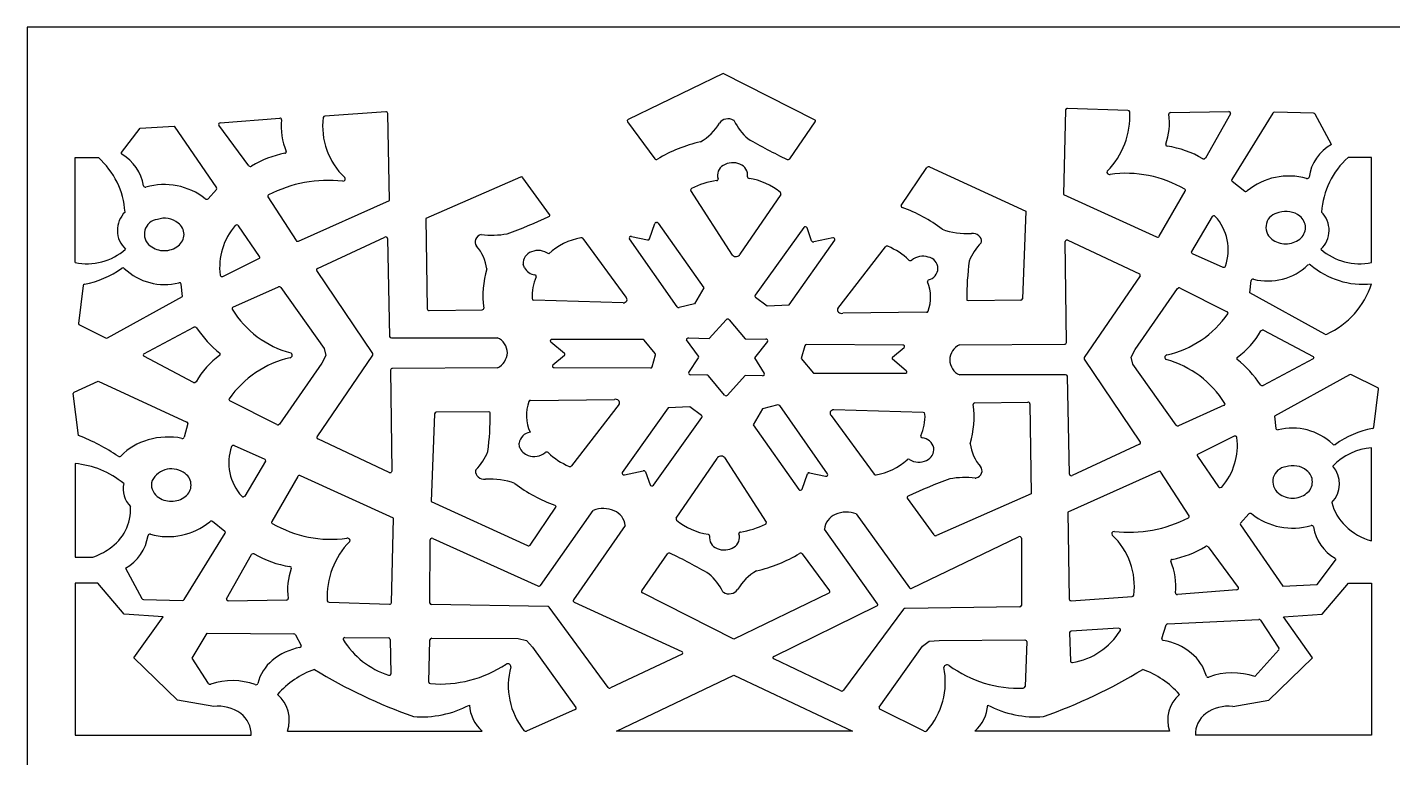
# Model space of a CAD drawing. Extents: x 0 to 1000, y 0 to 1000.
# Drawn here: x 0 to 289.7, y 845 to 1000 of the extents above; entities that cross this region are included whole.
import ezdxf

# ---------------------------------------------------------------- set-up
doc = ezdxf.new("R2010")
doc.units = 0
doc.layers.add('WHITE', color=7, linetype='CONTINUOUS')

msp = doc.modelspace()

# ---------------------------------------------------------------- linework, layer by layer
at = {"layer": 'WHITE', "linetype": 'Continuous'}
for p, q in [((1000, 1000), (0, 1000)), ((0, 1000), (0, 0)), ((147.6773, 990.1848), (127.4883, 980.405)), ((167.0656, 980.3923), (147.6773, 990.1848)), ((220.3389, 982.4632), (219.8746, 964.519)), ((220.4609, 982.687), (220.3389, 982.4632)), ((233.557, 982.3498), (220.7419, 982.7725)), ((40.9295, 979.7399), (53.5527, 980.7049)), ((76.0648, 982.042), (63.1329, 981.1694)), ((76.822, 963.2541), (76.484, 981.7316)), ((127.3105, 980.2103), (127.3539, 979.9701)), ((127.3539, 979.9701), (133.1455, 972.1027)), ((161.7737, 972.0872), (167.1996, 979.9683)), ((242.5901, 981.9113), (254.9495, 982.1006)), ((255.3089, 981.6526), (250.0211, 972.2452)), ((264.2929, 981.7987), (255.5967, 967.6864)), ((272.9189, 981.75), (264.6519, 981.9726)), ((276.7309, 975.1262), (273.2607, 981.5614)), ((19.9798, 973.4638), (23.9162, 978.6248)), ((23.9162, 978.6248), (31.1472, 978.9865)), ((31.1472, 978.9865), (40.1703, 965.9303)), ((47.0144, 970.6182), (40.634, 979.2619)), ((10.1211, 950.067), (10.1211, 972.3572)), ((10.1211, 972.3572), (15.079, 972.3572)), ((250.0211, 972.2452), (249.769, 972.0715)), ((285.2334, 972.3572), (280.2757, 972.3572)), ((285.2334, 950.067), (285.2334, 972.3572)), ((104.6583, 968.1999), (84.5763, 959.3882)), ((110.8222, 960.3058), (105.1749, 968.0827)), ((185.4494, 962.2028), (190.8994, 970.2312)), ((191.4278, 970.3536), (211.8967, 960.9696)), ((40.1436, 965.5861), (38.3564, 963.6253)), ((149.6464, 951.6417), (140.8012, 965.3517)), ((240.1833, 955.6604), (245.7238, 965.2397)), ((255.6751, 967.3158), (258.3242, 965.2495)), ((51.066, 964.0123), (57.0251, 954.7404)), ((57.5545, 954.6103), (76.822, 963.2541)), ((159.8812, 964.5389), (151.2138, 951.8733)), ((219.8746, 964.519), (239.6445, 955.5192)), ((84.5763, 959.3882), (84.8562, 940.2246)), ((211.8967, 960.9696), (211.2029, 942.3653)), ((251.4191, 959.8302), (247.0385, 952.4415)), ((251.7357, 960.0076), (251.4191, 959.8302)), ((49.2935, 951.3345), (44.7945, 957.8851)), ((132.0567, 955.1186), (133.1754, 958.3727)), ((133.390022, 958.575706), (133.5, 958.6008)), ((133.8837, 958.4452), (143.585, 944.7297)), ((164.7449, 957.5124), (154.449, 943.123)), ((166.4203, 954.6993), (165.4514, 957.4406)), ((57.2562, 954.5847), (57.5545, 954.6103)), ((61.561, 948.8033), (75.8619, 955.4753)), ((76.4413, 955.2061), (76.8786, 934.3931)), ((117.8832, 955.1936), (126.9849, 942.7329)), ((137.8848, 940.6451), (127.7686, 955.1191)), ((128.1981, 955.5827), (131.5907, 954.8972)), ((161.6319, 941.1355), (171.3308, 954.852)), ((170.8994, 955.3165), (166.8883, 954.4805)), ((171.3039, 955.2011), (171.222289, 955.266283)), ((171.9949, 940.3058), (182.1158, 953.4144)), ((220.4902, 933.08), (220.2193, 954.533)), ((220.7998, 954.8102), (235.9726, 947.6771)), ((41.511, 947.1388), (49.1559, 950.9093)), ((247.2009, 952.0265), (253.6898, 949.12)), ((73.2993, 930.7544), (61.4138, 948.3761)), ((105.493153, 948.922722), (105.2251, 949.7049)), ((271.7517, 949.5688), (272.0196, 949.6878)), ((11.8382, 945.1901), (10.8592, 937.1311)), ((32.9308, 942.8758), (32.6432, 945.5041)), ((43.6382, 940.5734), (53.2976, 944.8936)), ((53.8194, 944.7743), (62.9641, 931.825)), ((143.585, 944.7297), (141.5648, 941.3275)), ((236.1179, 947.2495), (224.2926, 929.8979)), ((235.0859, 931.6326), (244.0751, 944.5411)), ((244.0751, 944.5411), (244.3156, 944.6913)), ((244.6152, 944.654), (254.613, 939.614)), ((259.4038, 943.6344), (259.6914, 946.2627)), ((17.0245, 934.1152), (32.9308, 942.8758)), ((126.4469, 941.5089), (107.4811, 942.1103)), ((154.5214, 942.7308), (157.0128, 940.8625)), ((199.7471, 941.9543), (199.4711, 942.045)), ((210.8203, 942.0588), (199.7471, 941.9543)), ((275.3101, 934.8738), (259.4038, 943.6344)), ((85.2501, 939.9121), (96.4917, 940.073)), ((141.5648, 941.3275), (138.3373, 940.5)), ((157.0128, 940.8625), (161.6319, 941.1355)), ((190.7934, 939.5183), (173.0243, 939.3136)), ((11.0456, 936.8286), (16.6087, 934.1062)), ((24.7572, 930.7248), (35.3699, 936.3318)), ((144.6988, 933.9593), (148.2843, 937.9432)), ((148.9163, 937.9345), (152.3329, 933.8526)), ((77.2669, 934.0822), (99.734753, 934.129899)), ((111.0714, 933.2292), (113.9639, 930.8112)), ((130.5432, 933.7675), (111.3485, 933.7662)), ((133.2536, 930.751), (130.8639, 933.6286)), ((142.4457, 930.1781), (139.866803, 933.704704)), ((140.2976, 934.0638), (144.6988, 933.9593)), ((152.3329, 933.8526), (156.7357, 933.8344)), ((157.0594, 933.3469), (154.3067, 929.8592)), ((261.7615, 935.5731), (262.0053, 935.7458)), ((262.3247, 935.7078), (272.8339, 930.1522)), ((35.2665, 924.6383), (24.7572, 930.1937)), ((61.4734, 913.0965), (73.2986, 930.448)), ((63.3779, 930.3192), (62.5053, 928.7134)), ((62.9641, 931.825), (63.3779, 930.3192)), ((113.9658, 930.371), (111.5423, 928.3152)), ((132.6116, 927.9424), (133.3111, 930.5048)), ((164.9794, 932.4036), (164.2436, 929.708)), ((185.7716, 932.5664), (165.3595, 932.6511)), ((183.6252, 929.975), (186.0488, 932.0309)), ((197.8296, 932.6279), (220.1058, 932.7606)), ((234.2131, 930.0268), (235.0859, 931.6326)), ((272.8339, 930.1522), (273.0108, 929.8868)), ((62.5053, 928.7134), (53.5162, 915.8049)), ((77.1009, 927.266), (77.372, 905.813)), ((99.7615, 927.7181), (77.4854, 927.5854)), ((111.8194, 927.7797), (132.2315, 927.6951)), ((140.3684, 926.7389), (142.4532, 929.8648)), ((154.3067, 929.8592), (156.3584, 926.5156)), ((164.2436, 929.708), (166.8425, 926.5786)), ((186.5196, 927.1168), (183.6272, 929.5348)), ((224.2918, 929.5916), (236.1772, 911.97)), ((234.627, 928.5212), (234.2131, 930.0268)), ((243.7719, 915.5719), (234.627, 928.5212)), ((272.8339, 929.6214), (262.2211, 924.0142)), ((9.9294, 922.56), (15.0347, 924.9351)), ((15.0347, 924.9351), (33.8837, 916.2305)), ((35.8297, 924.7729), (35.5859, 924.6002)), ((144.2067, 926.1881), (140.6972, 926.2716)), ((147.9493, 921.9479), (144.5152, 926.0504)), ((152.3017, 926.0731), (148.5813, 921.9391)), ((156.0102, 926.0577), (152.3017, 926.0731)), ((166.8425, 926.5786), (186.2425, 926.5798)), ((220.3242, 926.2637), (197.8558, 926.2163)), ((221.1497, 905.1399), (220.7126, 925.9529)), ((280.5665, 926.2308), (264.6604, 917.4702)), ((286.5455, 923.5173), (280.9823, 926.2399)), ((10.8821, 913.3692), (9.7358, 922.2521)), ((285.7528, 915.1558), (286.7318, 923.2149)), ((52.9758, 915.6921), (42.978, 920.732)), ((106.7976, 920.8277), (124.5668, 921.0325)), ((125.5962, 920.0402), (115.4753, 906.9316)), ((135.9591, 919.2106), (126.2604, 905.494)), ((140.5782, 919.4836), (135.9591, 919.2106)), ((143.0698, 917.6154), (140.5782, 919.4836)), ((156.0262, 919.0186), (154.0063, 915.6164)), ((159.2537, 919.846), (156.0262, 919.0186)), ((169.8224, 905.227), (159.7062, 919.7009)), ((190.1101, 918.2357), (171.1441, 918.8372)), ((201.0996, 920.273), (212.3409, 920.4341)), ((212.7351, 920.1216), (213.0148, 900.9578)), ((253.9528, 919.7726), (244.2934, 915.4524)), ((34.0711, 915.887), (33.2906, 913.0024)), ((53.5162, 915.8049), (53.2754, 915.6547)), ((86.3881, 917.9807), (85.6945, 899.3764)), ((97.8439, 918.3917), (86.7707, 918.2872)), ((98.1202, 918.3009), (97.8439, 918.3917)), ((132.8464, 902.8336), (143.1423, 917.223)), ((154.0063, 915.6164), (163.7073, 901.9007)), ((170.6061, 917.6132), (179.7079, 905.1524)), ((264.6604, 917.4702), (264.9478, 914.8419)), ((76.7913, 905.5358), (61.6185, 912.6689)), ((256.08, 913.2072), (248.4354, 909.4367)), ((265.1151, 914.6089), (265.4416, 914.5663)), ((43.3431, 911.0378), (43.567, 911.241)), ((43.9012, 911.226), (50.3902, 908.3195)), ((104.443033, 910.904791), (104.3529, 911.7137)), ((236.03, 911.5428), (221.7294, 904.8708)), ((285.2334, 890.9849), (285.2334, 910.7683)), ((10.1211, 907.4162), (10.1211, 887.5365)), ((50.5525, 907.9045), (46.1719, 900.5158)), ((137.7101, 895.8072), (146.3775, 908.4727)), ((147.9448, 908.7043), (156.7898, 894.9943)), ((248.2978, 909.0115), (252.7965, 902.4611)), ((57.4077, 904.6857), (51.8674, 895.1063)), ((77.7166, 895.827), (57.9466, 904.8268)), ((77.372, 905.813), (77.1801, 905.5369)), ((126.6916, 905.0295), (130.7028, 905.8655)), ((131.1707, 905.6468), (132.1398, 902.9054)), ((164.4156, 901.9735), (165.5345, 905.2275)), ((166.0005, 905.4488), (169.393, 904.7633)), ((240.0365, 905.7358), (220.7692, 897.092)), ((246.5251, 896.3337), (240.566, 905.6056)), ((253.1166, 902.2997), (253.4533, 902.4362)), ((46.1719, 900.5158), (45.8553, 900.3385)), ((85.6945, 899.3764), (106.1633, 889.9924)), ((112.1696, 898.3982), (111.9574, 898.5866)), ((192.4164, 892.2633), (186.7688, 900.0402)), ((213.0148, 900.9578), (192.9328, 892.1461)), ((77.2521, 877.8828), (77.7166, 895.827)), ((106.6916, 890.1149), (112.1416, 898.1433)), ((108.8842, 881.5557), (120.068, 897.4649)), ((175.9167, 896.7326), (187.1954, 881.0493)), ((220.7692, 897.092), (221.1072, 878.6144)), ((259.2346, 896.7208), (257.4474, 894.7599)), ((33.2981, 878.5474), (41.9945, 892.6596)), ((41.9159, 893.0302), (39.2668, 895.0965)), ((126.8826, 894.2776), (115.8853, 878.4617)), ((180.4129, 877.6465), (169.1284, 893.5082)), ((257.4207, 894.4158), (266.4438, 881.3595)), ((85.41531, 877.81369), (85.4881, 891.2588)), ((86.0633, 891.5338), (108.3605, 881.4366)), ((187.7266, 880.9372), (210.3483, 891.8553)), ((210.9327, 891.5834), (210.9523, 877.2894)), ((250.5766, 889.7278), (256.9573, 881.0843)), ((10.1211, 887.5365), (13.8838, 887.5365)), ((42.2821, 878.6935), (47.5699, 888.1008)), ((130.3915, 880.3777), (135.8173, 888.2588)), ((164.4455, 888.2433), (170.2371, 880.3759)), ((273.6748, 881.7214), (277.6112, 886.8822)), ((20.8601, 885.22), (24.3305, 878.7846)), ((14.9672, 882.0645), (10.1211, 882.0645)), ((10.1211, 882.0645), (10.1211, 849.7674)), ((20.5601, 875.4556), (14.9672, 882.0645)), ((256.9573, 881.0843), (256.9711, 880.7785)), ((266.4438, 881.3595), (273.6748, 881.7214)), ((274.7944, 875.4556), (280.3875, 882.0645)), ((280.3875, 882.0645), (285.2334, 882.0645)), ((285.2334, 882.0645), (285.2334, 849.7674)), ((24.6721, 878.596), (32.9394, 878.3735)), ((42.6415, 878.2455), (42.3101, 878.3883)), ((55.0011, 878.4347), (42.6415, 878.2455)), ((64.0341, 877.9962), (76.8492, 877.5735)), ((115.8489, 878.2212), (116.032, 878.0302)), ((116.032, 878.0302), (138.9247, 867.4953)), ((149.9137, 870.1612), (130.5254, 879.9538)), ((170.1027, 879.941), (149.9137, 870.1612)), ((221.5264, 878.3041), (234.4584, 879.1766)), ((256.6616, 880.6061), (244.0383, 879.641)), ((28.8025, 874.8549), (20.5601, 875.4556)), ((110.4308, 877.0866), (85.795, 877.4944)), ((123.2489, 859.8966), (110.7552, 876.9329)), ((158.4176, 866.5007), (180.2775, 877.2165)), ((185.927, 876.5053), (173.1766, 859.2911)), ((210.5712, 876.973), (186.2524, 876.6578)), ((266.5521, 874.8549), (274.7944, 875.4556)), ((22.6208, 866.2033), (28.8025, 874.8549)), ((231.5676, 872.445), (221.5392, 871.8478)), ((231.9139, 872.3099), (231.5676, 872.445)), ((240.7687, 870.2727), (241.6362, 873.1788)), ((241.9902, 873.4195), (261.3086, 874.3273)), ((261.6724, 874.1605), (265.57, 868.2044)), ((272.7339, 866.2033), (266.5521, 874.8549)), ((34.9586, 866.107), (38.1902, 871.4006)), ((38.1902, 871.4006), (56.5518, 871.2518)), ((56.9035, 871.0609), (58.0899, 868.8169)), ((67.3983, 870.4986), (76.5964, 870.404)), ((76.9789, 870.0943), (77.156, 862.8041)), ((85.1841, 861.0252), (85.4311, 870.0147)), ((85.8185, 870.3239), (104.1275, 870.3148)), ((104.1275, 870.3148), (105.9317, 869.8545)), ((105.9317, 869.8545), (107.1986, 868.4346)), ((189.9589, 868.6627), (191.3494, 869.7083)), ((191.3494, 869.7083), (193.4891, 869.8942)), ((193.4891, 869.8942), (211.6768, 869.9929)), ((211.6768, 869.9929), (211.9565, 869.8978)), ((212.0668, 869.6674), (211.7194, 860.0788)), ((221.1803, 871.5256), (221.3416, 865.4845)), ((107.1986, 868.4346), (116.3976, 855.6248)), ((138.9285, 866.9462), (123.7754, 859.7852)), ((180.7947, 855.7227), (189.9589, 868.6627)), ((265.5407, 867.8684), (260.4495, 862.1973)), ((31.8933, 857.1914), (22.6208, 866.2033)), ((38.4649, 860.7435), (34.9586, 866.107)), ((158.4219, 865.9565), (158.2296, 866.2278)), ((172.6499, 859.1816), (158.4219, 865.9565)), ((263.4612, 857.1914), (272.7339, 866.2033)), ((124.9941, 850.6249), (149.9393, 862.503)), ((149.9393, 862.503), (175.0745, 850.6249)), ((39.5469, 855.8695), (31.8933, 857.1914)), ((116.247, 855.1865), (105.902, 850.6378)), ((190.3413, 850.6249), (180.9289, 855.2941)), ((255.8076, 855.8695), (263.4612, 857.1914)), ((10.1211, 849.7674), (47.4949, 849.7674)), ((55.2216, 850.6249), (96.5472, 850.6249)), ((175.0745, 850.6249), (124.9941, 850.6249)), ((242.382, 850.6249), (201.0564, 850.6249)), ((285.2334, 849.7674), (247.8596, 849.7674))]:
    msp.add_line(p, q, dxfattribs=at)
for centre, radius, start, end in [((220.722472, 982.331841), 0.441087, 87.475546, 126.371366), ((233.574243, 981.991287), 0.358927, 9.641264, 92.753496), ((40.845006, 979.424761), 0.266547, 147.621349, 217.662014), ((40.947034, 979.344219), 0.396069, 92.537267, 145.685012), ((53.595595, 980.278024), 0.429025, 51.460716, 95.738204), ((53.690759, 980.386502), 0.284967, 354.683988, 52.837723), ((67.175422, 978.834564), 13.288777, 173.407979, 202.860141), ((77.804337, 979.055356), 15.136199, 173.03926, 226.313596), ((63.13123, 980.808652), 0.360752, 89.734748, 167.016841), ((76.10234, 981.609326), 0.4343, 54.116511, 94.958727), ((76.189028, 981.718291), 0.295273, 2.583377, 55.351944), ((127.623615, 980.102897), 0.331023, 114.12807, 161.067287), ((137.369449, 985.345418), 11.078753, 299.547619, 329.20047), ((148.586418, 978.513369), 2.058274, 100.217808, 145.718878), ((148.684862, 978.209829), 2.374853, 59.463342, 101.256172), ((149.720841, 979.967421), 0.334662, 27.085682, 59.339942), ((160.925576, 985.555909), 12.186428, 206.492388, 228.836833), ((166.961731, 980.126299), 0.285561, 326.406785, 68.670219), ((217.324143, 981.154686), 16.628153, 315.379779, 3.091314), ((229.360807, 979.626146), 12.996335, 340.027501, 8.560567), ((242.498733, 981.589861), 0.287861, 132.380489, 185.811596), ((242.589686, 981.483661), 0.42764, 89.944539, 131.791089), ((254.973215, 981.699871), 0.40143, 39.961763, 93.386733), ((255.077189, 981.78517), 0.266954, 330.224562, 40.262495), ((264.627359, 981.565752), 0.407587, 86.548097, 145.143101), ((272.923374, 981.354086), 0.395939, 31.574088, 90.647431), ((54.681553, 973.570346), 0.268847, 325.456122, 22.239658), ((150.145588, 944.540579), 32.013316, 103.204448, 120.895056), ((200.202726, 1055.662248), 92.317759, 239.180001, 245.038716), ((241.826609, 975.097437), 0.266603, 160.370245, 217.782033), ((241.918998, 975.167049), 0.382274, 217.544521, 262.907864), ((238.429786, 952.939799), 22.117374, 60.132347, 81.046961), ((281.26254, 966.923928), 9.370861, 118.920033, 172.140746), ((3.839288, 959.698805), 16.928263, 3.687705, 48.397309), ((20.202519, 973.293961), 0.280087, 142.671886, 242.686928), ((15.406974, 964.93141), 9.360187, 8.714619, 60.092319), ((47.325664, 970.863632), 0.396386, 218.255783, 262.321363), ((58.728305, 952.200634), 21.452681, 100.946243, 121.31165), ((54.589243, 973.644384), 0.38696, 279.738744, 324.176561), ((133.456338, 972.347228), 0.395493, 218.191175, 262.088303), ((133.476588, 972.411006), 0.461589, 260.688235, 300.059881), ((148.902531, 968.604267), 2.435434, 121.415064, 197.670975), ((149.659519, 967.452038), 3.813601, 65.734122, 122.097811), ((150.336994, 968.574631), 2.516623, 353.613605, 69.294082), ((161.436571, 972.390763), 0.464878, 245.542139, 282.779313), ((161.45603, 972.32593), 0.397374, 282.110737, 323.074995), ((249.669585, 972.521697), 0.461043, 240.734445, 282.452535), ((291.515412, 959.698805), 16.928263, 131.602691, 176.312971), ((47.345242, 970.927511), 0.462436, 260.974789, 300.435863), ((67.076762, 967.814943), 0.401796, 330.567315, 47.230917), ((104.839381, 967.800928), 0.438142, 40.02379, 114.411784), ((146.32775, 967.773403), 0.270254, 322.584592, 19.809381), ((153.166256, 968.27137), 0.329084, 175.934708, 266.226896), ((151.054668, 954.466713), 13.63738, 49.978096, 81.184669), ((191.217453, 969.995125), 0.396092, 102.384919, 143.415374), ((191.238041, 969.929959), 0.464198, 65.871281, 103.141852), ((229.4945, 969.253541), 0.401417, 146.516719, 222.995244), ((229.657703, 969.400584), 0.62107, 222.649721, 279.648871), ((233.086675, 944.161267), 24.850464, 59.755584, 97.688964), ((267.725797, 954.555302), 13.891668, 74.353496, 129.569035), ((271.593286, 968.378179), 0.462072, 254.833966, 297.549383), ((271.658473, 968.258197), 0.325553, 297.144042, 350.64886), ((24.969774, 966.39939), 0.314638, 189.104981, 244.79855), ((25.044407, 966.521389), 0.45707, 242.844911, 286.079251), ((29.069831, 952.690512), 13.947695, 51.429501, 106.232293), ((39.950778, 965.774193), 0.269369, 315.711335, 35.417428), ((63.833397, 940.144921), 27.370602, 83.520724, 117.495655), ((66.924969, 967.933806), 0.593113, 269.713198, 327.771461), ((141.044167, 965.501643), 0.28551, 111.873074, 211.680118), ((148.767862, 950.35841), 17.283581, 98.273768, 116.938553), ((146.232049, 967.854993), 0.395894, 277.058839, 321.621321), ((159.656909, 964.694674), 0.273078, 325.219353, 52.115237), ((245.476953, 965.37682), 0.282374, 330.948458, 63.352075), ((255.831012, 967.542376), 0.275037, 148.422259, 235.467234), ((258.58758, 965.601087), 0.439297, 233.162442, 272.155153), ((258.595732, 965.600724), 0.438703, 271.092988, 309.825497), ((38.041679, 963.934884), 0.437382, 230.911383, 273.673195), ((38.051485, 963.926868), 0.428855, 272.434311, 315.316251), ((51.308044, 964.161938), 0.284565, 112.990388, 211.725452), ((185.666281, 962.050044), 0.265277, 144.841875, 202.670133), ((185.730638, 962.082338), 0.337145, 203.518919, 253.307877), ((24.575557, 956.907888), 5.460884, 134.728055, 226.91468), ((27.983729, 956.107437), 3.144365, 96.73646, 232.559735), ((29.111462, 954.763464), 4.710681, 51.847764, 108.523796), ((69.031257, 1047.352933), 96.891527, 289.787499, 295.460871), ((110.550577, 960.175633), 0.332182, 293.757181, 340.600846), ((110.61287, 960.145639), 0.263573, 342.253354, 37.419941), ((175.668049, 933.276343), 30.176161, 52.310768, 70.715901), ((251.773808, 959.583989), 0.425322, 43.210793, 95.140535), ((244.365345, 952.789375), 10.477761, 340.594958, 42.553075), ((265.975057, 957.557079), 3.144094, 96.763193, 232.563341), ((267.103131, 956.213373), 4.710572, 51.846822, 108.546891), ((268.101769, 957.420992), 3.144267, 1.239353, 52.562326), ((270.779201, 956.907836), 5.460738, 313.084479, 45.271287), ((30.110294, 955.971356), 3.144043, 1.240103, 52.5635), ((54.146815, 949.101083), 13.333262, 138.649979, 187.446445), ((44.453837, 957.61351), 0.433279, 87.279724, 136.856075), ((44.471315, 957.641758), 0.404554, 36.977907, 89.563116), ((98.556356, 974.153506), 18.267233, 262.977751, 280.330676), ((133.496876, 958.247784), 0.344893, 108.048339, 158.76531), ((133.555115, 958.185819), 0.418625, 38.287118, 97.565299), ((165.078699, 957.236365), 0.433147, 83.584181, 140.410967), ((165.107565, 957.293221), 0.374089, 23.201565, 87.00671), ((199.302314, 971.321226), 15.084525, 249.894861, 273.981125), ((200.517096, 954.074042), 2.205427, 49.93951, 94.355639), ((268.101993, 957.557133), 3.144046, 307.433898, 358.758276), ((28.982035, 957.314435), 4.709979, 231.843606, 270.786654), ((29.111313, 957.315022), 4.710565, 269.214073, 308.153913), ((30.110046, 956.107517), 3.144292, 307.436125, 358.758668), ((57.337223, 954.954316), 0.378393, 214.425143, 257.635854), ((76.054079, 955.055268), 0.461908, 65.503912, 114.585683), ((76.129065, 955.185172), 0.312936, 3.834598, 68.136673), ((96.376135, 954.474612), 1.380308, 157.860424, 220.815913), ((96.783427, 954.230435), 1.851017, 104.399913, 155.61015), ((88.412147, 947.546786), 9.175264, 7.37532, 41.050485), ((119.825948, 942.216069), 13.334721, 100.215597, 133.454004), ((117.552969, 954.921525), 0.427875, 39.484792, 102.412144), ((127.992371, 955.276173), 0.273396, 135.851227, 215.066466), ((128.10382, 955.155394), 0.437584, 77.55771, 134.667957), ((131.691125, 955.286942), 0.402473, 255.550895, 335.274572), ((166.78578, 954.871129), 0.403858, 205.180314, 284.705499), ((170.994838, 954.86698), 0.459539, 60.33328, 101.986556), ((171.112904, 955.010796), 0.26962, 323.916462, 44.89601), ((182.445612, 953.123745), 0.439609, 66.016723, 138.611042), ((176.770952, 939.72082), 14.994269, 46.490128, 67.022332), ((210.729166, 946.131551), 11.659975, 135.655736, 158.669797), ((201.019099, 954.622374), 1.463001, 352.811381, 51.165865), ((202.184019, 954.48554), 0.290288, 315.340648, 350.834237), ((220.542524, 954.513336), 0.323822, 113.983317, 176.518575), ((220.606433, 954.388438), 0.463977, 65.369814, 114.924841), ((239.833435, 955.943642), 0.464594, 246.004348, 284.721718), ((239.858699, 955.868601), 0.385634, 283.924607, 327.323586), ((266.973736, 958.764611), 4.710355, 231.846417, 270.786587), ((267.10303, 958.765002), 4.710746, 269.213897, 308.151928), ((12.661425, 962.101616), 12.299806, 258.080703, 311.710425), ((49.054705, 951.176912), 0.286106, 290.713568, 33.421982), ((107.903971, 949.84215), 2.682385, 109.860078, 182.932936), ((108.405743, 948.866402), 3.773178, 53.413348, 111.993211), ((150.359684, 952.289412), 0.963485, 222.241651, 279.73495), ((150.417851, 952.19002), 0.856649, 277.02359, 338.301638), ((187.381825, 950.910725), 0.426726, 227.621349, 269.902699), ((187.391913, 950.926054), 0.442187, 268.598717, 309.570773), ((190.049887, 947.64152), 3.783119, 72.507822, 128.912211), ((190.662505, 948.718806), 2.58467, 2.507817, 78.291933), ((258.183264, 942.615946), 58.828987, 172.423265, 180.337906), ((247.292474, 952.301611), 0.289951, 151.154017, 251.58931), ((282.693169, 962.101683), 12.299852, 228.289803, 281.918803), ((7.917089, 966.179087), 21.137431, 281.48917, 304.946007), ((20.278662, 948.477641), 0.453118, 85.400246, 124.088823), ((20.290022, 948.511272), 0.418773, 45.565912, 86.580487), ((29.1125, 957.77589), 12.374601, 226.428554, 284.207733), ((61.655858, 948.531655), 0.287731, 109.249049, 212.726194), ((116.15097, 943.108381), 19.467197, 163.232031, 187.922942), ((108.180905, 950.57084), 3.152825, 211.516449, 261.287011), ((107.650604, 947.085013), 0.373127, 34.825862, 81.881012), ((190.575957, 948.959498), 2.671792, 284.745561, 357.262655), ((235.877035, 947.40614), 0.287319, 326.963211, 70.572676), ((253.876526, 949.54779), 0.466766, 246.419272, 288.444), ((253.913733, 949.451346), 0.363536, 287.690116, 336.811351), ((263.222277, 958.534858), 12.375025, 255.793351, 313.570362), ((272.058211, 949.243308), 0.446166, 55.612423, 94.964513), ((283.362906, 962.309479), 16.834518, 228.962701, 276.379342), ((12.175886, 945.124685), 0.343964, 98.120441, 169.036679), ((32.257872, 945.336877), 0.45594, 61.403868, 103.724311), ((32.334915, 945.459546), 0.311488, 8.223504, 63.046924), ((41.24714, 947.434549), 0.326966, 190.832385, 250.890536), ((41.310447, 947.556564), 0.463409, 248.432591, 295.6439), ((53.481402, 944.496734), 0.437362, 39.39304, 114.850398), ((117.401002, 942.866352), 10.302025, 156.103227, 182.514941), ((107.740407, 947.146517), 0.264285, 336.136981, 34.998846), ((191.322316, 946.080817), 0.302248, 102.674403, 198.862613), ((183.151435, 942.706926), 8.538408, 339.693937, 22.562964), ((244.411208, 944.237374), 0.463886, 63.912368, 101.894092), ((260.01026, 946.210321), 0.323133, 118.011613, 170.671375), ((260.077733, 946.089385), 0.4616, 76.537208, 118.355597), ((268.285831, 951.042122), 17.80628, 294.697912, 342.133663), ((107.462617, 942.46752), 0.357698, 188.556527, 272.961967), ((126.436547, 942.373747), 0.864909, 270.685844, 332.740492), ((126.64426, 942.223618), 0.612702, 336.326101, 56.222853), ((154.672398, 942.961457), 0.275687, 144.128657, 236.789422), ((199.645973, 942.277335), 0.290792, 181.642522, 233.032176), ((210.847841, 942.416469), 0.358727, 265.596894, 351.799384), ((43.730213, 940.297935), 0.290426, 108.470859, 207.796558), ((61.304858, 951.087196), 20.91204, 211.494167, 255.064879), ((85.147343, 940.235079), 0.291332, 182.061359, 233.364738), ((85.235337, 940.339776), 0.427931, 232.275306, 271.976985), ((96.491871, 940.501339), 0.428339, 269.977086, 311.554057), ((96.583645, 940.394566), 0.28757, 311.982074, 6.07503), ((138.220241, 940.913066), 0.429332, 218.619496, 285.822258), ((172.516464, 939.991279), 0.609059, 148.908553, 228.488778), ((172.768558, 940.247087), 0.967885, 227.350123, 285.321058), ((190.80875, 939.902846), 0.384852, 267.714183, 335.589918), ((237.032062, 951.501236), 21.572784, 282.788617, 325.223106), ((254.508792, 939.347708), 0.285956, 328.077034, 68.628102), ((11.161897, 937.108942), 0.303507, 175.81324, 247.469374), ((35.580969, 935.918215), 0.464331, 78.240663, 117.037007), ((35.606807, 935.993136), 0.385847, 35.609908, 79.72972), ((56.402453, 950.038805), 24.708916, 214.01106, 230.968581), ((148.593018, 937.638351), 0.433867, 88.668511, 135.361286), ((148.607027, 937.655791), 0.416328, 42.024372, 90.540413), ((16.807666, 934.523462), 0.462271, 244.506471, 297.973479), ((77.234762, 934.439995), 0.359236, 187.500894, 275.132719), ((98.273143, 930.848865), 3.591864, 1.287955, 65.988351), ((111.232422, 933.447593), 0.271337, 152.519686, 233.598606), ((111.332546, 933.369807), 0.396714, 87.695159, 149.223801), ((130.552635, 933.349608), 0.417999, 41.87036, 91.293314), ((140.275908, 933.651867), 0.412504, 86.985671, 172.640821), ((156.754815, 933.444326), 0.390542, 35.083916, 92.805453), ((156.853485, 933.517795), 0.267593, 320.309777, 34.354309), ((220.192079, 933.087316), 0.298211, 308.889092, 358.594135), ((246.15802, 944.432938), 17.943392, 306.22577, 330.411586), ((262.113773, 935.296222), 0.462479, 62.865595, 103.564878), ((275.527026, 935.281687), 0.461983, 241.994614, 295.49789), ((24.887494, 930.446308), 0.307464, 115.072767, 177.596895), ((24.8763, 930.464739), 0.296052, 181.071965, 246.278285), ((51.4297, 915.915973), 17.938929, 126.222037, 150.41418), ((40.660045, 930.630112), 0.295489, 304.945407, 356.893783), ((40.674654, 930.619856), 0.280505, 358.824302, 53.348566), ((55.654852, 930.460805), 0.592388, 282.5626, 349.022434), ((55.727961, 930.405454), 0.511675, 353.552934, 68.522896), ((73.08117, 930.601698), 0.266268, 324.744145, 34.99406), ((98.155153, 931.063837), 3.711376, 295.64648, 357.92721), ((113.79754, 930.590378), 0.276475, 307.487787, 53.006813), ((133.050997, 930.573867), 0.269117, 345.128963, 41.162622), ((142.233734, 930.016286), 0.266671, 325.38475, 37.357901), ((165.335399, 932.272492), 0.379374, 86.357721, 159.782158), ((185.795787, 932.188166), 0.379006, 29.240181, 93.658867), ((185.881857, 932.2488), 0.2745, 307.457282, 26.971798), ((199.435576, 929.282406), 3.710996, 115.642941, 177.930748), ((220.108913, 933.194261), 0.433672, 269.588727, 308.570913), ((241.936624, 929.884981), 0.592896, 102.598779, 169.010863), ((60.559347, 908.845249), 21.572597, 102.789843, 145.224328), ((77.397431, 927.259303), 0.296607, 128.695027, 178.706235), ((77.481873, 927.153221), 0.432194, 89.532454, 128.640133), ((111.709091, 928.097263), 0.274437, 127.427494, 206.96976), ((111.795439, 928.158349), 0.379406, 209.278195, 273.620853), ((132.255941, 928.073291), 0.37898, 266.302295, 339.79523), ((183.793416, 929.75566), 0.276418, 127.48525, 233.035381), ((199.317722, 929.496933), 3.591625, 181.284824, 245.981198), ((224.509822, 929.744182), 0.26611, 144.714595, 214.986113), ((241.863843, 929.941119), 0.51241, 173.62666, 248.458658), ((236.286091, 909.258761), 20.912192, 31.494051, 75.064845), ((256.917266, 929.726595), 0.281416, 178.919777, 233.253091), ((256.930126, 929.716126), 0.294648, 124.79193, 176.931249), ((241.189943, 910.307711), 24.707637, 34.011619, 50.970342), ((272.704074, 929.89959), 0.306993, 295.017609, 357.61222), ((35.477546, 925.049692), 0.462367, 242.841988, 283.55311), ((140.587207, 926.587498), 0.266081, 145.319078, 216.239894), ((140.687073, 926.662346), 0.390877, 216.435006, 271.484599), ((144.206363, 925.772916), 0.415184, 41.939028, 89.953463), ((156.022827, 926.470705), 0.413198, 268.248807, 320.37792), ((156.129634, 926.373748), 0.269177, 321.776545, 31.802059), ((186.258417, 926.976685), 0.397204, 267.703378, 329.200052), ((186.358807, 926.898286), 0.271298, 332.567979, 53.652605), ((220.35655, 925.906039), 0.359121, 7.497735, 95.168258), ((280.783426, 925.822921), 0.461976, 64.50166, 118.005836), ((10.039717, 922.27582), 0.304841, 111.215895, 184.462748), ((148.258678, 922.226243), 0.416161, 221.977278, 270.526185), ((148.272124, 922.244744), 0.434751, 268.731565, 315.329123), ((261.983859, 924.351932), 0.38487, 215.543375, 259.75394), ((262.009988, 924.42811), 0.46464, 258.254096, 297.023574), ((286.429725, 923.237387), 0.302911, 355.74266, 67.529412), ((43.082004, 920.998051), 0.285657, 147.982371, 248.648571), ((114.454532, 917.636775), 8.553021, 159.71445, 204.657606), ((106.782258, 920.443523), 0.384483, 87.713107, 155.641694), ((124.822499, 920.098863), 0.968019, 47.345925, 105.316272), ((125.074542, 920.354759), 0.609159, 328.910052, 48.472748), ((159.370759, 919.432934), 0.429332, 38.619496, 105.822258), ((171.154988, 917.971487), 0.865781, 90.720563, 152.705773), ((181.442077, 917.236755), 19.465275, 343.232984, 7.925008), ((201.007563, 919.951442), 0.287778, 132.000581, 186.159124), ((201.09902, 919.844652), 0.428348, 89.922382, 131.533495), ((212.355385, 920.006029), 0.428316, 52.251302, 91.938072), ((212.442599, 920.11004), 0.292729, 2.263144, 53.285686), ((253.861056, 920.048019), 0.290297, 288.42325, 27.820149), ((33.779802, 915.950948), 0.298235, 347.618309, 69.611959), ((53.179949, 916.108773), 0.463997, 243.897468, 281.871329), ((86.743444, 917.929176), 0.35906, 85.646576, 171.749703), ((39.410308, 917.728439), 58.826423, 352.425283, 0.339493), ((97.94509, 918.068828), 0.290725, 1.610721, 52.963651), ((142.918471, 917.384543), 0.276035, 324.181117, 56.754776), ((170.947618, 918.122738), 0.613403, 156.380976, 236.167978), ((180.192468, 917.479362), 10.29957, 336.100133, 2.517133), ((190.12864, 917.878782), 0.357399, 8.514742, 92.973574), ((244.109818, 915.848914), 0.436951, 219.34377, 294.843587), ((-4.256546, 874.286503), 41.91224, 55.801698, 68.82617), ((29.880421, 897.747429), 15.301049, 78.916822, 106.027533), ((32.911855, 913.218124), 0.46385, 258.805138, 296.35879), ((32.968326, 913.106347), 0.338623, 296.194346, 342.12327), ((61.713967, 912.939714), 0.287148, 146.906285, 250.581546), ((107.131717, 911.294566), 2.810248, 99.220877, 171.422628), ((189.851522, 913.199656), 0.265146, 156.212948, 214.914325), ((189.94093, 913.261853), 0.37406, 214.888069, 261.818805), ((189.638358, 910.122372), 2.780431, 12.836512, 84.854946), ((243.444684, 911.244765), 13.332787, 318.649053, 7.447372), ((256.280568, 912.788993), 0.463815, 68.454494, 115.621997), ((256.344751, 912.912222), 0.325947, 10.728712, 70.994209), ((265.255927, 914.88658), 0.31135, 188.250741, 243.1079), ((268.478677, 902.569742), 12.375025, 46.429638, 104.206649), ((289.672843, 894.170474), 21.133729, 101.488256, 124.948498), ((285.415418, 915.221019), 0.343628, 278.07717, 349.059146), ((29.066055, 900.126478), 12.790249, 105.463731, 136.054972), ((53.225526, 907.556672), 10.477623, 160.594963, 222.55411), ((43.714612, 910.79931), 0.465703, 66.380647, 108.479555), ((86.859774, 914.215139), 11.662145, 315.661419, 338.674421), ((107.127981, 911.856955), 2.848783, 199.526047, 252.914223), ((110.199022, 909.420153), 0.441986, 88.563815, 129.58148), ((110.209637, 909.436463), 0.425538, 47.55945, 89.93761), ((189.763491, 910.456295), 2.601336, 293.80124, 6.263414), ((209.178025, 912.798279), 9.174026, 187.370431, 221.049475), ((235.935285, 911.814396), 0.287638, 289.225398, 32.749845), ((277.301255, 911.83401), 0.418173, 225.48977, 266.537637), ((286.184795, 898.255154), 12.549262, 94.347927, 136.665285), ((277.312079, 911.869749), 0.454583, 265.447865, 304.048966), ((8.373601, 888.380302), 19.115941, 50.829913, 84.754938), ((19.547458, 909.327271), 0.449185, 236.662584, 275.690952), ((19.557466, 909.303626), 0.424732, 274.663728, 314.848156), ((50.29851, 908.044405), 0.289973, 331.15273, 71.566649), ((107.54095, 912.705558), 3.784061, 250.711822, 308.903887), ((120.824147, 920.631634), 15.001773, 226.495743, 247.017891), ((115.145498, 907.222211), 0.439573, 246.013253, 318.614512), ((147.173425, 908.156229), 0.856534, 97.043118, 158.316563), ((147.231158, 908.055971), 0.964166, 42.254512, 99.718455), ((177.728421, 918.225339), 13.435127, 280.297174, 311.821914), ((186.978768, 907.868536), 0.451448, 58.656068, 130.229565), ((189.179522, 911.525527), 3.816685, 238.996772, 295.344627), ((248.535994, 909.169282), 0.285713, 110.614739, 213.520811), ((268.563482, 902.251693), 4.712951, 51.846756, 108.53743), ((272.736655, 903.136894), 5.707939, 315.809546, 40.808243), ((30.617271, 901.581454), 4.71029, 51.845896, 151.486683), ((31.615831, 902.788853), 3.144206, 1.240085, 52.562321), ((57.732376, 904.477169), 0.385875, 103.927166, 147.288356), ((57.757616, 904.40223), 0.464731, 66.005259, 104.723814), ((76.98451, 905.956975), 0.463377, 245.357148, 294.967056), ((96.572846, 905.724063), 1.463871, 172.836873, 231.15083), ((95.406097, 905.860547), 0.289385, 135.188169, 170.842986), ((97.074011, 906.27201), 2.205472, 229.940261, 274.352782), ((98.289311, 889.026996), 15.082352, 69.893963, 93.984081), ((126.47787, 905.335062), 0.269359, 143.838686, 224.908521), ((126.590205, 905.440715), 0.423532, 224.302709, 283.851404), ((130.805374, 905.475076), 0.403673, 25.176166, 104.720349), ((165.899875, 905.059402), 0.402189, 75.51113, 155.294274), ((169.487247, 905.19125), 0.438206, 257.580065, 314.630404), ((169.598386, 905.069722), 0.273713, 315.946184, 35.072398), ((180.038079, 905.424387), 0.42778, 219.480174, 282.408386), ((228.57285, 812.966449), 96.921198, 109.789423, 115.46097), ((199.034531, 886.184744), 18.275034, 83.298082, 100.325858), ((201.222881, 904.796228), 0.464664, 263.130093, 289.083365), ((200.838752, 906.083787), 1.807981, 287.246894, 337.640477), ((201.215615, 905.871455), 1.379696, 339.842096, 40.834202), ((221.462368, 905.161229), 0.313395, 183.902476, 248.124456), ((221.537061, 905.291486), 0.46257, 245.549445, 294.569984), ((240.22343, 905.308374), 0.466515, 76.188549, 113.621621), ((240.253353, 905.391091), 0.37916, 34.454201, 77.595675), ((267.434767, 903.596107), 3.145804, 96.748084, 232.56431), ((269.562708, 903.45989), 3.145829, 1.240601, 52.563798), ((25.518368, 902.027856), 5.204473, 166.979745, 226.161428), ((29.488958, 902.924756), 3.14379, 163.265459, 232.564243), ((31.615831, 902.924947), 3.144206, 307.437678, 358.759915), ((121.921603, 927.066686), 30.172847, 232.309379, 250.716813), ((132.483253, 903.052545), 0.373647, 203.191684, 267.030982), ((132.512766, 903.109689), 0.433055, 263.520865, 320.391534), ((164.036017, 902.160638), 0.419074, 218.335714, 277.552746), ((164.060171, 902.13393), 0.389959, 274.54914, 335.706999), ((253.120071, 902.704706), 0.405021, 216.974939, 269.508985), ((268.434091, 904.804481), 4.713125, 231.847479, 270.786671), ((268.563482, 904.804307), 4.712951, 269.213627, 308.153244), ((269.562708, 903.59611), 3.145829, 307.436201, 358.7594), ((11.91967, 897.718353), 10.009348, 303.112135, 3.181711), ((30.488006, 904.132514), 4.710457, 231.845144, 270.785713), ((30.617271, 904.132346), 4.71029, 269.213322, 308.154104), ((45.817016, 900.761635), 0.424864, 223.199278, 275.169877), ((111.92554, 898.296021), 0.264586, 324.745552, 22.717175), ((186.97961, 900.200617), 0.264905, 162.403729, 217.269567), ((187.04132, 900.169555), 0.333298, 113.803553, 160.52034), ((286.66036, 901.508928), 10.108101, 193.447768, 226.576706), ((122.188119, 892.278064), 5.603407, 65.329245, 112.232294), ((123.070698, 893.817303), 3.839593, 6.885275, 67.710562), ((137.934521, 895.651298), 0.273259, 145.212872, 232.05681), ((146.536483, 905.879331), 13.637446, 229.97805, 261.184069), ((173.083781, 892.966804), 3.992261, 114.021714, 172.206021), ((173.826281, 891.492477), 5.641696, 68.251678, 114.814093), ((233.757491, 920.200888), 27.3704, 263.520914, 297.496613), ((246.28319, 896.184119), 0.28442, 292.995274, 31.729772), ((259.539215, 896.419574), 0.4284, 92.396651, 135.320485), ((259.549255, 896.410275), 0.438218, 50.972162, 93.657566), ((268.521299, 907.655361), 13.947536, 231.428821, 286.231925), ((25.99774, 891.967579), 0.462299, 74.844972, 117.538377), ((29.865203, 905.790698), 13.891668, 254.353496, 309.569035), ((38.99586, 894.744555), 0.439637, 91.16779, 129.824478), ((39.003122, 894.744962), 0.439437, 53.127472, 92.115532), ((41.75984, 892.803466), 0.275251, 328.488258, 55.46042), ((52.114173, 894.969125), 0.282336, 150.931381, 243.342288), ((64.504423, 916.184621), 24.850367, 239.755457, 277.68923), ((144.424889, 892.074762), 0.328942, 355.927244, 86.250501), ((148.688552, 891.741866), 2.435504, 301.411752, 17.665532), ((151.262816, 892.572859), 0.26975, 142.573003, 199.922025), ((151.358761, 892.491312), 0.395555, 97.022571, 141.638891), ((148.822717, 909.989233), 17.285283, 278.274695, 296.937626), ((156.547002, 894.844275), 0.285409, 291.866191, 31.711921), ((230.514259, 892.53118), 0.401754, 150.584055, 227.221293), ((230.666156, 892.411967), 0.59334, 89.725331, 147.759327), ((257.640085, 894.571863), 0.269231, 135.699461, 215.426735), ((272.546662, 893.82404), 0.457638, 62.862979, 106.067746), ((272.621452, 893.946894), 0.314371, 9.060489, 64.780708), ((282.183908, 895.414649), 9.360079, 188.715082, 240.094186), ((289.05555, 903.99605), 13.560931, 226.44991, 253.629343), ((16.328859, 893.422169), 9.370578, 298.918199, 352.139909), ((25.932251, 892.088139), 0.325128, 117.127858, 170.69664), ((80.267663, 879.191272), 16.628756, 135.381628, 183.091059), ((67.933626, 890.946271), 0.620249, 42.61223, 99.673864), ((68.0965, 891.092459), 0.401417, 326.516719, 42.995244), ((85.812096, 891.233449), 0.324987, 114.060317, 175.52605), ((85.875411, 891.109876), 0.463696, 66.096348, 114.978756), ((106.353185, 890.416985), 0.465112, 245.904595, 283.112234), ((106.373454, 890.350749), 0.396033, 282.430233, 323.449588), ((147.25405, 891.771406), 2.516674, 173.612307, 249.293444), ((147.931481, 892.893962), 3.813601, 245.734122, 302.097811), ((192.751783, 892.54478), 0.43785, 220.005997, 294.420002), ((210.54555, 891.437787), 0.461763, 65.478152, 115.287941), ((210.621067, 891.568322), 0.311997, 2.770068, 68.147176), ((219.787723, 881.291194), 15.135214, 353.036707, 46.315581), ((238.860918, 908.149865), 21.457534, 280.948571, 301.309323), ((250.246008, 889.418104), 0.462809, 80.988391, 120.444673), ((250.265563, 889.482837), 0.395918, 38.222803, 82.316126), ((9.303486, 900.775134), 14.008594, 289.084642, 305.245452), ((47.900506, 887.890677), 0.391729, 101.530955, 147.561233), ((47.921607, 887.825183), 0.460182, 60.701631, 102.475138), ((59.161716, 907.407627), 22.118861, 240.133058, 261.046251), ((136.135925, 888.01878), 0.398912, 102.188914, 143.009333), ((136.154483, 887.956922), 0.463323, 65.461993, 102.817115), ((97.41269, 804.729884), 92.265633, 59.178344, 65.040372), ((147.446208, 915.804301), 32.011946, 283.203561, 300.894864), ((164.114416, 887.93497), 0.461612, 80.68926, 120.058856), ((164.135105, 887.999543), 0.394668, 38.142917, 82.136561), ((242.908998, 886.775995), 0.268283, 145.461755, 202.367726), ((230.410057, 881.510581), 13.294473, 353.414091, 22.85379), ((243.001593, 886.701633), 0.386818, 99.717752, 144.164326), ((277.389056, 887.052229), 0.279746, 322.569436, 62.737272), ((68.229948, 880.720321), 12.99598, 160.028654, 188.544103), ((55.672101, 885.178964), 0.382248, 37.563815, 82.922313), ((55.764597, 885.248696), 0.26642, 340.348629, 37.803649), ((136.665899, 874.789729), 12.186389, 26.49491, 48.839635), ((160.222243, 875.000597), 11.079168, 119.550518, 149.201842), ((108.54591, 881.832269), 0.436956, 244.892285, 320.732324), ((187.503567, 881.284543), 0.387694, 217.356713, 259.452545), ((187.52911, 881.359473), 0.466172, 258.051845, 295.064701), ((24.667753, 878.991786), 0.39581, 211.563834, 270.62931), ((32.964087, 878.77947), 0.40672, 266.520127, 325.208667), ((42.514775, 878.560962), 0.267776, 150.333007, 220.150633), ((55.000843, 878.86328), 0.42858, 270.034347, 311.763097), ((55.092994, 878.755967), 0.287171, 312.309885, 6.705751), ((64.016936, 878.354692), 0.358902, 189.638521, 272.741157), ((116.100296, 878.306155), 0.265363, 144.115131, 198.671922), ((130.629359, 880.219736), 0.285534, 146.411537, 248.648656), ((147.869396, 880.377438), 0.333241, 206.971036, 239.367467), ((148.905921, 882.135289), 2.373932, 239.459112, 281.265938), ((149.004539, 881.833323), 2.058864, 280.216052, 325.706761), ((169.967364, 880.243444), 0.331343, 294.107284, 341.02392), ((170.027532, 880.213803), 0.264942, 342.854835, 37.721271), ((221.400743, 878.626984), 0.293813, 182.454646, 235.446531), ((221.488652, 878.736218), 0.433763, 234.066535, 274.992434), ((234.460053, 879.536993), 0.360397, 269.737256, 347.061729), ((243.899654, 879.958983), 0.284122, 174.584091, 232.857275), ((243.995937, 880.068948), 0.43004, 231.477649, 275.653291), ((256.644156, 881.001431), 0.395716, 272.5266, 325.711415), ((76.868679, 878.013687), 0.440618, 267.466264, 306.392009), ((76.949273, 877.902727), 0.303482, 306.572593, 356.235191), ((85.768408, 877.84818), 0.354778, 185.578788, 274.298604), ((110.435246, 876.676795), 0.40983, 38.675378, 90.621642), ((180.1773, 877.484369), 0.285996, 290.50895, 34.534317), ((186.246315, 876.247369), 0.410476, 89.150618, 141.070029), ((210.59862, 877.327688), 0.355747, 265.579428, 353.821406), ((231.714876, 872.130381), 0.268026, 330.303679, 42.050394), ((241.986498, 873.044279), 0.375239, 89.434697, 158.99228), ((261.340634, 873.917033), 0.411516, 36.273109, 94.464578), ((56.56411, 870.855055), 0.396936, 31.23737, 91.777105), ((67.276733, 870.182821), 0.270013, 140.930451, 210.297878), ((82.151565, 879.382091), 17.75956, 211.712685, 251.835201), ((67.383476, 870.082826), 0.416038, 87.958049, 139.503831), ((76.624055, 870.047099), 0.35797, 7.576858, 94.430812), ((85.787119, 869.965929), 0.359344, 84.990035, 172.199602), ((211.778707, 869.671083), 0.288116, 359.267641, 51.896279), ((221.528236, 871.499023), 0.34895, 88.199457, 175.631923), ((219.393585, 879.724362), 14.741393, 279.475503, 328.388681), ((241.025695, 870.197688), 0.267719, 163.728577, 218.508101), ((241.115632, 870.265491), 0.380323, 218.065176, 261.649789), ((238.859621, 857.151289), 12.926631, 51.026024, 80.197555), ((60.207593, 855.787425), 12.820075, 100.704696, 129.901151), ((57.762018, 868.761305), 0.382348, 279.678844, 326.594564), ((57.854972, 868.691389), 0.266354, 328.1413, 28.113523), ((138.821741, 867.21344), 0.300076, 1.596388, 69.933458), ((138.811077, 867.234034), 0.310864, 292.193269, 357.744593), ((158.538843, 866.21597), 0.309469, 113.065149, 177.809169), ((241.110938, 859.860244), 9.404714, 15.149765, 51.30871), ((265.346149, 868.054643), 0.269326, 316.249842, 33.782715), ((57.935736, 858.438874), 9.328788, 129.642899, 165.827209), ((67.408567, 845.818371), 19.051341, 109.899295, 138.579743), ((118.216552, 957.11211), 109.554701, 238.469156, 250.670714), ((87.56731, 885.988145), 25.366172, 265.410719, 303.597464), ((101.928071, 864.126338), 0.801672, 59.884955, 113.859347), ((117.301689, 860.256217), 15.241087, 164.74259, 218.594772), ((102.095087, 864.364859), 0.512149, 348.984493, 62.6602), ((179.425911, 861.005008), 15.383272, 318.011077, 11.7999), ((195.074246, 864.079623), 0.594447, 108.116794, 173.12281), ((195.163269, 863.888294), 0.804365, 56.288608, 109.906042), ((210.368483, 884.824993), 25.071837, 233.938037, 272.233308), ((179.384701, 957.117257), 109.560368, 289.329603, 301.530527), ((221.642988, 865.502583), 0.30193, 183.433653, 240.191998), ((221.727417, 865.622547), 0.448198, 238.449938, 281.973531), ((230.195449, 845.818629), 19.050991, 41.420953, 70.101333), ((38.807184, 861.005236), 0.430887, 217.404287, 290.218688), ((43.502106, 847.116058), 14.2305, 70.077205, 108.629974), ((48.560712, 860.822622), 0.34489, 291.801324, 343.210722), ((76.768145, 862.943825), 0.462327, 250.655462, 297.916678), ((76.839684, 862.816752), 0.316569, 297.243377, 357.709478), ((85.531043, 861.051148), 0.347912, 184.277282, 271.096351), ((250.508347, 862.412905), 0.333314, 196.524854, 250.046256), ((250.568141, 862.53031), 0.464357, 248.054614, 290.689545), ((255.730253, 848.787389), 14.216083, 70.611893, 110.583826), ((48.510367, 860.932254), 0.465417, 250.001926, 292.54338), ((48.322139, 852.948712), 7.280293, 341.385923, 48.749683), ((123.584062, 860.180773), 0.439418, 220.293506, 295.812932), ((172.842402, 859.577133), 0.43989, 244.048281, 319.440508), ((211.365715, 860.128834), 0.357207, 266.755808, 351.948064), ((249.281776, 852.948768), 7.280609, 131.251432, 198.6137), ((40.506727, 847.968989), 7.958577, 53.191927, 96.926871), ((83.735069, 875.065672), 21.407068, 265.228278, 298.050397), ((101.762525, 856.659068), 7.975638, 183.492568, 229.16318), ((116.121044, 855.499315), 0.337221, 291.932348, 339.206339), ((116.186116, 855.465767), 0.264607, 340.995482, 36.942572), ((181.030664, 855.561273), 0.285898, 145.623358, 249.148619), ((195.841075, 856.659068), 7.975638, 310.83682, 356.507432), ((213.868617, 875.066015), 21.407411, 241.949832, 274.771684), ((254.902011, 847.766491), 8.153457, 83.623106, 126.259525), ((42.212826, 850.029165), 5.288556, 357.162897, 54.618432), ((253.323058, 849.940985), 5.466215, 126.394828, 181.819788), ((105.72062, 851.038945), 0.440246, 221.244969, 294.33042), ((190.540049, 851.022578), 0.444577, 243.445378, 316.009166)]:
    msp.add_arc(centre, radius, start, end, dxfattribs=at)

doc.saveas('drawing.dxf')
